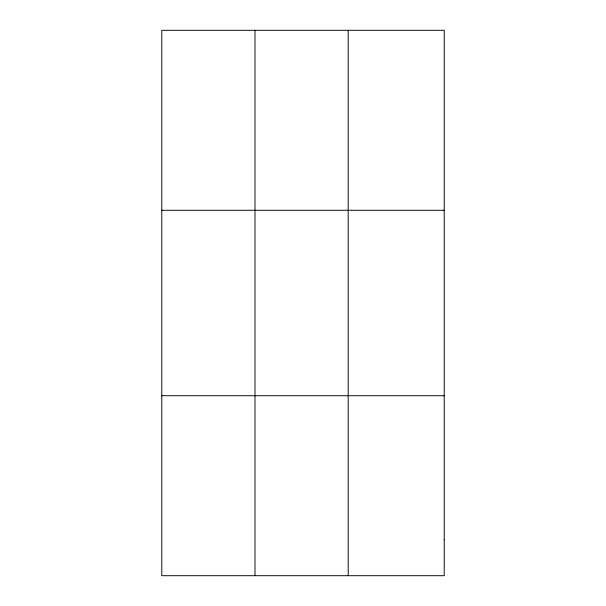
<?xml version="1.0" encoding="UTF-8"?>
<svg xmlns="http://www.w3.org/2000/svg" width="606" height="606" viewBox="0 0 606 606"><rect width="100%" height="100%" fill="white"/><g stroke="black" fill="none" stroke-linecap="round" stroke-linejoin="round"><path stroke-width="0.91" d="M254.99 30.3L254.99 575.7M348.192 30.3L348.192 575.7M161.787 210.282L444.213 210.282M161.787 395.718L444.213 395.718M444.213 539.704L444.213 575.7L161.787 575.7L161.787 30.3L444.213 30.3L444.213 539.704"/></g></svg>
